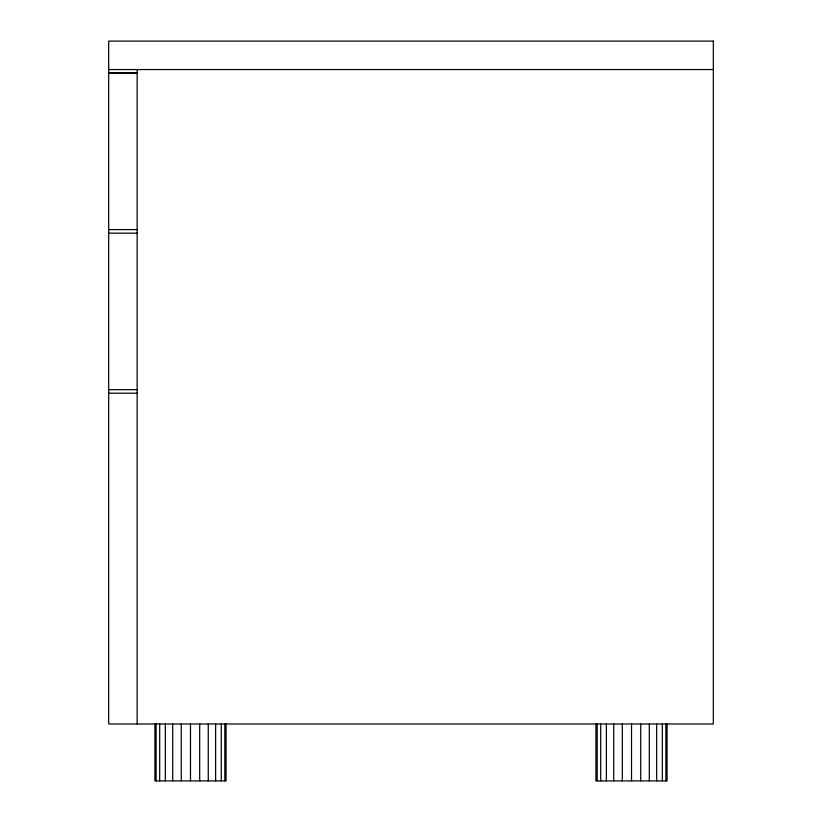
<?xml version="1.0" encoding="UTF-8"?>
<svg xmlns="http://www.w3.org/2000/svg" width="822" height="822" viewBox="0 0 822 822"><rect width="100%" height="100%" fill="white"/><g stroke="black" fill="none" stroke-linecap="round" stroke-linejoin="round"><path stroke-width="1.23" d="M137.13 72.942L108.679 73.107L137.13 73.107M108.679 69.551L713.321 69.551M108.679 229.605L137.13 229.605M108.679 233.16L137.13 233.16M108.679 389.659L137.13 389.659M108.679 393.214L137.13 393.214M667.084 723.997L667.084 780.9L595.95 780.9L595.95 723.997M665.871 723.997L665.871 780.9M662.316 723.997L662.316 780.9M656.665 723.997L656.665 780.9M649.298 723.997L649.298 780.9M640.718 723.997L640.718 780.9M631.522 723.997L631.522 780.9M622.316 723.997L622.316 780.9M613.736 723.997L613.736 780.9M606.369 723.997L606.369 780.9M600.718 723.997L600.718 780.9M597.162 723.997L597.162 780.9M226.05 723.997L226.05 780.9L154.916 780.9L154.916 723.997M224.838 723.997L224.838 780.9M221.282 723.997L221.282 780.9M215.631 723.997L215.631 780.9M208.264 723.997L208.264 780.9M199.684 723.997L199.684 780.9M190.478 723.997L190.478 780.9M181.282 723.997L181.282 780.9M172.702 723.997L172.702 780.9M165.335 723.997L165.335 780.9M159.684 723.997L159.684 780.9M156.129 723.997L156.129 780.9M137.13 69.551L137.13 723.997M713.321 41.1L108.679 41.1L108.679 723.997L713.321 723.997L713.321 41.1"/></g></svg>
